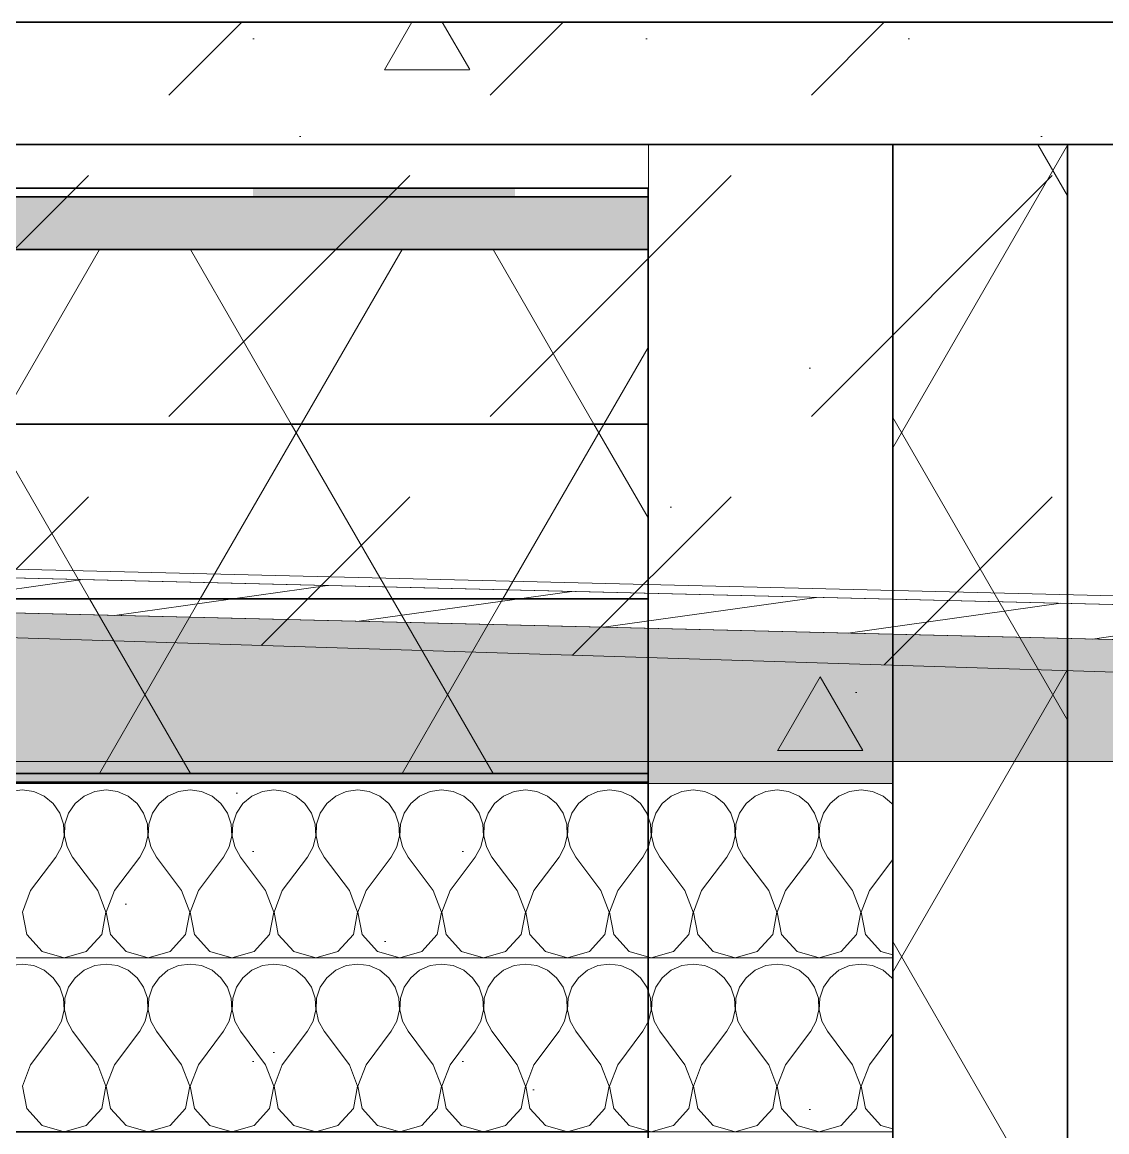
# Model space of a CAD drawing. Header units: millimetres. Extents: x 745166 to 884669, y -5000 to 15056.
# Drawn here: x 855360 to 855981, y 3029 to 3664 of the extents above; entities that cross this region are included whole.
import ezdxf

# ---------------------------------------------------------------- set-up
doc = ezdxf.new("R2010")
doc.units = ezdxf.units.MM
doc.header["$MEASUREMENT"] = 0
doc.linetypes.add('Wipeout_Contour', pattern=[1000, 0, -1000])
for name, color, linetype, lineweight in [('New_0_Pen_No__1', 7, 'Continuous', 13), ('New_0_Pen_No__19', 255, 'Continuous', 0), ('New_2D Drafting - General_Pen_No__1', 7, 'Continuous', 13), ('New_2D Drafting - General_Pen_No__19', 255, 'Continuous', 0), ('New_Shell - Roof_Pen_No__21', 7, 'Continuous', 35), ('New_Structural - Bearing_Pen_No__21', 7, 'Continuous', 35)]:
    doc.layers.add(name, color=color, linetype=linetype, lineweight=lineweight)
doc.layers.add('New_Shell - Roof', color=7, linetype='Continuous')
doc.layers.add('New_Structural - Bearing', color=7, linetype='Continuous')
pattern_1 = [(0, (1087092.2, 129.2), (0, 779.4229), [48.75, -401.25]), (0, (1087317.2, 518.9), (0, 779.4229), [48.75, -401.25]), (60, (1087092.2, 129.2), (-675, 389.7114), [48.75, -401.25]), (60, (1087542.2, 129.2), (-675, 389.7114), [48.75, -401.25]), (120, (1087141, 129.2), (675, 389.7114), [48.75, -401.25]), (120, (1087591, 129.2), (675, 389.7114), [48.75, -401.25]), (0, (1087092.23, 204.18), (0, 150), [0, -150, 0, -225]), (45, (1087167.23, 204.18), (-106.06602, 106.06602), [0, -112.5, 0, -187.5])]
pattern_2 = [(60, (1087092.23, 129.18), (-129.90381, 75), []), (120, (1087092.23, 129.18), (129.90381, 75), [])]

# ---------------------------------------------------------------- blocks, each defined once
blk = doc.blocks.new('*X3', base_point=(1087092.23, 129.18))
at = {"layer": 'New_Shell - Roof', "linetype": 'Continuous', "lineweight": 0, "true_color": 0x000000}
blk.add_hatch(color=18, dxfattribs=at).paths.add_polyline_path([(851718.5, 3564.18), (851718.5, 3534.18), (855718.5, 3534.18), (855718.5, 3564.18)])
blk = doc.blocks.new('*X4', base_point=(1087092.23, 129.18))
at = {"layer": 'New_Shell - Roof', "linetype": 'Continuous', "lineweight": 0, "true_color": 0x000000}
blk.add_hatch(color=18, dxfattribs=at).paths.add_polyline_path([(855642.39, 3569.18), (855492.39, 3569.18), (855492.39, 3564.18), (855642.39, 3564.18)])
blk = doc.blocks.new('*X5', base_point=(1087092.23, 129.18))
at = {"layer": 'New_Shell - Roof', "linetype": 'Continuous', "lineweight": 0, "true_color": 0x000000}
blk.add_hatch(color=18, dxfattribs=at).paths.add_polyline_path([(855642.38, 3234.18), (855492.38, 3234.18), (855492.38, 3229.18), (855642.38, 3229.18)])
blk = doc.blocks.new('*X6', base_point=(1087092.23, 129.18))
at = {"layer": 'New_0_Pen_No__1', "color": 7, "linetype": 'Continuous', "lineweight": 13}
for p, q in [((855360.33, 3125.18), (855353.78, 3124.26)), ((855366.89, 3124.26), (855360.33, 3125.18)), ((855372.95, 3121.59), (855366.89, 3124.26)), ((855401.78, 3124.26), (855395.72, 3121.59)), ((855408.33, 3125.18), (855401.78, 3124.26)), ((855414.89, 3124.26), (855408.33, 3125.18)), ((855420.95, 3121.59), (855414.89, 3124.26)), ((855449.78, 3124.26), (855443.72, 3121.59)), ((855456.33, 3125.18), (855449.78, 3124.26)), ((855462.89, 3124.26), (855456.33, 3125.18)), ((855468.95, 3121.59), (855462.89, 3124.26)), ((855497.78, 3124.26), (855491.72, 3121.59)), ((855504.33, 3125.18), (855497.78, 3124.26)), ((855510.89, 3124.26), (855504.33, 3125.18)), ((855516.95, 3121.59), (855510.89, 3124.26)), ((855545.78, 3124.26), (855539.72, 3121.59)), ((855552.33, 3125.18), (855545.78, 3124.26)), ((855558.89, 3124.26), (855552.33, 3125.18)), ((855564.95, 3121.59), (855558.89, 3124.26)), ((855593.78, 3124.26), (855587.72, 3121.59)), ((855600.33, 3125.18), (855593.78, 3124.26)), ((855606.89, 3124.26), (855600.33, 3125.18)), ((855612.95, 3121.59), (855606.89, 3124.26)), ((855641.78, 3124.26), (855635.72, 3121.59)), ((855648.33, 3125.18), (855641.78, 3124.26)), ((855654.89, 3124.26), (855648.33, 3125.18)), ((855660.95, 3121.59), (855654.89, 3124.26)), ((855689.78, 3124.26), (855683.72, 3121.59)), ((855696.33, 3125.18), (855689.78, 3124.26)), ((855702.89, 3124.26), (855696.33, 3125.18)), ((855708.95, 3121.59), (855702.89, 3124.26)), ((855737.78, 3124.26), (855731.72, 3121.59)), ((855744.33, 3125.18), (855737.78, 3124.26)), ((855750.89, 3124.26), (855744.33, 3125.18)), ((855756.95, 3121.59), (855750.89, 3124.26)), ((855785.78, 3124.26), (855779.72, 3121.59)), ((855792.33, 3125.18), (855785.78, 3124.26)), ((855798.89, 3124.26), (855792.33, 3125.18)), ((855804.95, 3121.59), (855798.89, 3124.26)), ((855833.78, 3124.26), (855827.72, 3121.59)), ((855840.33, 3125.18), (855833.78, 3124.26)), ((855846.89, 3124.26), (855840.33, 3125.18)), ((855852.95, 3121.59), (855846.89, 3124.26)), ((855378.05, 3117.37), (855372.95, 3121.59)), ((855395.72, 3121.59), (855390.62, 3117.37)), ((855426.05, 3117.37), (855420.95, 3121.59)), ((855443.72, 3121.59), (855438.62, 3117.37)), ((855474.05, 3117.37), (855468.95, 3121.59)), ((855491.72, 3121.59), (855486.62, 3117.37)), ((855522.05, 3117.37), (855516.95, 3121.59)), ((855539.72, 3121.59), (855534.62, 3117.37)), ((855570.05, 3117.37), (855564.95, 3121.59)), ((855587.72, 3121.59), (855582.62, 3117.37)), ((855618.05, 3117.37), (855612.95, 3121.59)), ((855635.72, 3121.59), (855630.62, 3117.37)), ((855666.05, 3117.37), (855660.95, 3121.59)), ((855683.72, 3121.59), (855678.62, 3117.37)), ((855714.05, 3117.37), (855708.95, 3121.59)), ((855731.72, 3121.59), (855726.62, 3117.37)), ((855762.05, 3117.37), (855756.95, 3121.59)), ((855779.72, 3121.59), (855774.62, 3117.37)), ((855810.05, 3117.37), (855804.95, 3121.59)), ((855827.72, 3121.59), (855822.62, 3117.37)), ((855858.05, 3117.37), (855852.95, 3121.59)), ((855381.8, 3111.91), (855378.05, 3117.37)), ((855383.92, 3105.64), (855381.8, 3111.91)), ((855386.87, 3111.91), (855384.75, 3105.64)), ((855390.62, 3117.37), (855386.87, 3111.91)), ((855429.8, 3111.91), (855426.05, 3117.37)), ((855431.92, 3105.64), (855429.8, 3111.91)), ((855434.87, 3111.91), (855432.75, 3105.64)), ((855438.62, 3117.37), (855434.87, 3111.91)), ((855477.8, 3111.91), (855474.05, 3117.37)), ((855479.92, 3105.64), (855477.8, 3111.91)), ((855482.87, 3111.91), (855480.75, 3105.64)), ((855486.62, 3117.37), (855482.87, 3111.91)), ((855525.8, 3111.91), (855522.05, 3117.37)), ((855527.92, 3105.64), (855525.8, 3111.91)), ((855530.87, 3111.91), (855528.75, 3105.64)), ((855534.62, 3117.37), (855530.87, 3111.91)), ((855573.8, 3111.91), (855570.05, 3117.37)), ((855575.92, 3105.64), (855573.8, 3111.91)), ((855578.87, 3111.91), (855576.75, 3105.64)), ((855582.62, 3117.37), (855578.87, 3111.91)), ((855621.8, 3111.91), (855618.05, 3117.37)), ((855623.92, 3105.64), (855621.8, 3111.91)), ((855626.87, 3111.91), (855624.75, 3105.64)), ((855630.62, 3117.37), (855626.87, 3111.91)), ((855669.8, 3111.91), (855666.05, 3117.37)), ((855671.92, 3105.64), (855669.8, 3111.91)), ((855674.87, 3111.91), (855672.75, 3105.64)), ((855678.62, 3117.37), (855674.87, 3111.91)), ((855717.8, 3111.91), (855714.05, 3117.37)), ((855719.92, 3105.64), (855717.8, 3111.91)), ((855722.87, 3111.91), (855720.75, 3105.64)), ((855726.62, 3117.37), (855722.87, 3111.91)), ((855765.8, 3111.91), (855762.05, 3117.37)), ((855767.92, 3105.64), (855765.8, 3111.91)), ((855770.87, 3111.91), (855768.75, 3105.64)), ((855774.62, 3117.37), (855770.87, 3111.91)), ((855813.8, 3111.91), (855810.05, 3117.37)), ((855815.92, 3105.64), (855813.8, 3111.91)), ((855818.87, 3111.91), (855816.75, 3105.64)), ((855822.62, 3117.37), (855818.87, 3111.91)), ((855858.5, 3116.71), (855858.05, 3117.37)), ((855384.24, 3099.02), (855383.92, 3105.64)), ((855384.75, 3105.64), (855384.43, 3099.02)), ((855432.24, 3099.02), (855431.92, 3105.64)), ((855432.75, 3105.64), (855432.43, 3099.02)), ((855480.24, 3099.02), (855479.92, 3105.64)), ((855480.75, 3105.64), (855480.43, 3099.02)), ((855528.24, 3099.02), (855527.92, 3105.64)), ((855528.75, 3105.64), (855528.43, 3099.02)), ((855576.24, 3099.02), (855575.92, 3105.64)), ((855576.75, 3105.64), (855576.43, 3099.02)), ((855624.24, 3099.02), (855623.92, 3105.64)), ((855624.75, 3105.64), (855624.43, 3099.02)), ((855672.24, 3099.02), (855671.92, 3105.64)), ((855672.75, 3105.64), (855672.43, 3099.02)), ((855720.24, 3099.02), (855719.92, 3105.64)), ((855720.75, 3105.64), (855720.43, 3099.02)), ((855768.24, 3099.02), (855767.92, 3105.64)), ((855768.75, 3105.64), (855768.43, 3099.02)), ((855816.24, 3099.02), (855815.92, 3105.64)), ((855816.75, 3105.64), (855816.43, 3099.02)), ((855382.74, 3092.57), (855384.24, 3099.02)), ((855384.43, 3099.02), (855385.93, 3092.57)), ((855430.74, 3092.57), (855432.24, 3099.02)), ((855432.43, 3099.02), (855433.93, 3092.57)), ((855478.74, 3092.57), (855480.24, 3099.02)), ((855480.43, 3099.02), (855481.93, 3092.57)), ((855526.74, 3092.57), (855528.24, 3099.02)), ((855528.43, 3099.02), (855529.93, 3092.57)), ((855574.74, 3092.57), (855576.24, 3099.02)), ((855576.43, 3099.02), (855577.93, 3092.57)), ((855622.74, 3092.57), (855624.24, 3099.02)), ((855624.43, 3099.02), (855625.93, 3092.57)), ((855670.74, 3092.57), (855672.24, 3099.02)), ((855672.43, 3099.02), (855673.93, 3092.57)), ((855718.74, 3092.57), (855720.24, 3099.02)), ((855720.43, 3099.02), (855721.93, 3092.57)), ((855766.74, 3092.57), (855768.24, 3099.02)), ((855768.43, 3099.02), (855769.93, 3092.57)), ((855814.74, 3092.57), (855816.24, 3099.02)), ((855816.43, 3099.02), (855817.93, 3092.57)), ((855379.53, 3086.78), (855382.74, 3092.57)), ((855385.93, 3092.57), (855389.13, 3086.78)), ((855427.53, 3086.78), (855430.74, 3092.57)), ((855433.93, 3092.57), (855437.13, 3086.78)), ((855475.53, 3086.78), (855478.74, 3092.57)), ((855481.93, 3092.57), (855485.13, 3086.78)), ((855523.53, 3086.78), (855526.74, 3092.57)), ((855529.93, 3092.57), (855533.13, 3086.78)), ((855571.53, 3086.78), (855574.74, 3092.57)), ((855577.93, 3092.57), (855581.13, 3086.78)), ((855619.53, 3086.78), (855622.74, 3092.57)), ((855625.93, 3092.57), (855629.13, 3086.78)), ((855667.53, 3086.78), (855670.74, 3092.57)), ((855673.93, 3092.57), (855677.13, 3086.78)), ((855715.53, 3086.78), (855718.74, 3092.57)), ((855721.93, 3092.57), (855725.13, 3086.78)), ((855763.53, 3086.78), (855766.74, 3092.57)), ((855769.93, 3092.57), (855773.13, 3086.78)), ((855811.53, 3086.78), (855814.74, 3092.57)), ((855817.93, 3092.57), (855821.13, 3086.78)), ((855365.13, 3067.58), (855379.53, 3086.78)), ((855403.53, 3067.58), (855389.13, 3086.78)), ((855413.13, 3067.58), (855427.53, 3086.78)), ((855451.53, 3067.58), (855437.13, 3086.78)), ((855461.13, 3067.58), (855475.53, 3086.78)), ((855499.53, 3067.58), (855485.13, 3086.78)), ((855509.13, 3067.58), (855523.53, 3086.78)), ((855547.53, 3067.58), (855533.13, 3086.78)), ((855557.13, 3067.58), (855571.53, 3086.78)), ((855595.53, 3067.58), (855581.13, 3086.78)), ((855605.13, 3067.58), (855619.53, 3086.78)), ((855643.53, 3067.58), (855629.13, 3086.78)), ((855653.13, 3067.58), (855667.53, 3086.78)), ((855691.53, 3067.58), (855677.13, 3086.78)), ((855701.13, 3067.58), (855715.53, 3086.78)), ((855739.53, 3067.58), (855725.13, 3086.78)), ((855749.13, 3067.58), (855763.53, 3086.78)), ((855787.53, 3067.58), (855773.13, 3086.78)), ((855797.13, 3067.58), (855811.53, 3086.78)), ((855835.53, 3067.58), (855821.13, 3086.78)), ((855845.13, 3067.58), (855858.5, 3085.4)), ((855365.13, 3067.58), (855360.43, 3055.33)), ((855408.24, 3055.33), (855403.53, 3067.58)), ((855413.13, 3067.58), (855408.43, 3055.33)), ((855456.24, 3055.33), (855451.53, 3067.58)), ((855461.13, 3067.58), (855456.43, 3055.33)), ((855504.24, 3055.33), (855499.53, 3067.58)), ((855509.13, 3067.58), (855504.43, 3055.33)), ((855552.24, 3055.33), (855547.53, 3067.58)), ((855557.13, 3067.58), (855552.43, 3055.33)), ((855600.24, 3055.33), (855595.53, 3067.58)), ((855605.13, 3067.58), (855600.43, 3055.33)), ((855648.24, 3055.33), (855643.53, 3067.58)), ((855653.13, 3067.58), (855648.43, 3055.33)), ((855696.24, 3055.33), (855691.53, 3067.58)), ((855701.13, 3067.58), (855696.43, 3055.33)), ((855744.24, 3055.33), (855739.53, 3067.58)), ((855749.13, 3067.58), (855744.43, 3055.33)), ((855792.24, 3055.33), (855787.53, 3067.58)), ((855797.13, 3067.58), (855792.43, 3055.33)), ((855840.24, 3055.33), (855835.53, 3067.58)), ((855845.13, 3067.58), (855840.43, 3055.33)), ((855360.43, 3055.33), (855362.87, 3042.44)), ((855405.8, 3042.44), (855408.24, 3055.33)), ((855408.43, 3055.33), (855410.87, 3042.44)), ((855453.8, 3042.44), (855456.24, 3055.33)), ((855456.43, 3055.33), (855458.87, 3042.44)), ((855501.8, 3042.44), (855504.24, 3055.33)), ((855504.43, 3055.33), (855506.87, 3042.44)), ((855549.8, 3042.44), (855552.24, 3055.33)), ((855552.43, 3055.33), (855554.87, 3042.44)), ((855597.8, 3042.44), (855600.24, 3055.33)), ((855600.43, 3055.33), (855602.87, 3042.44)), ((855645.8, 3042.44), (855648.24, 3055.33)), ((855648.43, 3055.33), (855650.87, 3042.44)), ((855693.8, 3042.44), (855696.24, 3055.33)), ((855696.43, 3055.33), (855698.87, 3042.44)), ((855741.8, 3042.44), (855744.24, 3055.33)), ((855744.43, 3055.33), (855746.87, 3042.44)), ((855789.8, 3042.44), (855792.24, 3055.33)), ((855792.43, 3055.33), (855794.87, 3042.44)), ((855837.8, 3042.44), (855840.24, 3055.33)), ((855840.43, 3055.33), (855842.87, 3042.44)), ((855362.87, 3042.44), (855371.72, 3032.76)), ((855396.95, 3032.76), (855405.8, 3042.44)), ((855410.87, 3042.44), (855419.72, 3032.76)), ((855444.95, 3032.76), (855453.8, 3042.44)), ((855458.87, 3042.44), (855467.72, 3032.76)), ((855492.95, 3032.76), (855501.8, 3042.44)), ((855506.87, 3042.44), (855515.72, 3032.76)), ((855540.95, 3032.76), (855549.8, 3042.44)), ((855554.87, 3042.44), (855563.72, 3032.76)), ((855588.95, 3032.76), (855597.8, 3042.44)), ((855602.87, 3042.44), (855611.72, 3032.76)), ((855636.95, 3032.76), (855645.8, 3042.44)), ((855650.87, 3042.44), (855659.72, 3032.76)), ((855684.95, 3032.76), (855693.8, 3042.44)), ((855698.87, 3042.44), (855707.72, 3032.76)), ((855732.95, 3032.76), (855741.8, 3042.44)), ((855746.87, 3042.44), (855755.72, 3032.76)), ((855780.95, 3032.76), (855789.8, 3042.44)), ((855794.87, 3042.44), (855803.72, 3032.76)), ((855828.95, 3032.76), (855837.8, 3042.44)), ((855842.87, 3042.44), (855851.72, 3032.76)), ((855371.72, 3032.76), (855384.33, 3029.18)), ((855384.33, 3029.18), (855396.95, 3032.76)), ((855419.72, 3032.76), (855432.33, 3029.18)), ((855432.33, 3029.18), (855444.95, 3032.76)), ((855467.72, 3032.76), (855480.33, 3029.18)), ((855480.33, 3029.18), (855492.95, 3032.76)), ((855515.72, 3032.76), (855528.33, 3029.18)), ((855528.33, 3029.18), (855540.95, 3032.76)), ((855563.72, 3032.76), (855576.33, 3029.18)), ((855576.33, 3029.18), (855588.95, 3032.76)), ((855611.72, 3032.76), (855624.33, 3029.18)), ((855624.33, 3029.18), (855636.95, 3032.76)), ((855659.72, 3032.76), (855672.33, 3029.18)), ((855672.33, 3029.18), (855684.95, 3032.76)), ((855707.72, 3032.76), (855720.33, 3029.18)), ((855720.33, 3029.18), (855732.95, 3032.76)), ((855755.72, 3032.76), (855768.33, 3029.18)), ((855768.33, 3029.18), (855780.95, 3032.76)), ((855803.72, 3032.76), (855816.33, 3029.18)), ((855816.33, 3029.18), (855828.95, 3032.76)), ((855851.72, 3032.76), (855858.5, 3030.83))]:
    blk.add_line(p, q, dxfattribs=at)
blk = doc.blocks.new('*X8', base_point=(1087092.23, 129.18))
at = {"layer": 'New_0_Pen_No__1', "color": 7, "linetype": 'Continuous', "lineweight": 13}
for p, q in [((855360.33, 3224.8), (855353.78, 3223.88)), ((855366.89, 3223.88), (855360.33, 3224.8)), ((855372.95, 3221.21), (855366.89, 3223.88)), ((855378.05, 3216.99), (855372.95, 3221.21)), ((855395.72, 3221.21), (855390.62, 3216.99)), ((855401.78, 3223.88), (855395.72, 3221.21)), ((855408.33, 3224.8), (855401.78, 3223.88)), ((855414.89, 3223.88), (855408.33, 3224.8)), ((855420.95, 3221.21), (855414.89, 3223.88)), ((855426.05, 3216.99), (855420.95, 3221.21)), ((855443.72, 3221.21), (855438.62, 3216.99)), ((855449.78, 3223.88), (855443.72, 3221.21)), ((855456.33, 3224.8), (855449.78, 3223.88)), ((855462.89, 3223.88), (855456.33, 3224.8)), ((855468.95, 3221.21), (855462.89, 3223.88)), ((855474.05, 3216.99), (855468.95, 3221.21)), ((855491.72, 3221.21), (855486.62, 3216.99)), ((855497.78, 3223.88), (855491.72, 3221.21)), ((855504.33, 3224.8), (855497.78, 3223.88)), ((855510.89, 3223.88), (855504.33, 3224.8)), ((855516.95, 3221.21), (855510.89, 3223.88)), ((855522.05, 3216.99), (855516.95, 3221.21)), ((855539.72, 3221.21), (855534.62, 3216.99)), ((855545.78, 3223.88), (855539.72, 3221.21)), ((855552.33, 3224.8), (855545.78, 3223.88)), ((855558.89, 3223.88), (855552.33, 3224.8)), ((855564.95, 3221.21), (855558.89, 3223.88)), ((855570.05, 3216.99), (855564.95, 3221.21)), ((855587.72, 3221.21), (855582.62, 3216.99)), ((855593.78, 3223.88), (855587.72, 3221.21)), ((855600.33, 3224.8), (855593.78, 3223.88)), ((855606.89, 3223.88), (855600.33, 3224.8)), ((855612.95, 3221.21), (855606.89, 3223.88)), ((855618.05, 3216.99), (855612.95, 3221.21)), ((855635.72, 3221.21), (855630.62, 3216.99)), ((855641.78, 3223.88), (855635.72, 3221.21)), ((855648.33, 3224.8), (855641.78, 3223.88)), ((855654.89, 3223.88), (855648.33, 3224.8)), ((855660.95, 3221.21), (855654.89, 3223.88)), ((855666.05, 3216.99), (855660.95, 3221.21)), ((855683.72, 3221.21), (855678.62, 3216.99)), ((855689.78, 3223.88), (855683.72, 3221.21)), ((855696.33, 3224.8), (855689.78, 3223.88)), ((855702.89, 3223.88), (855696.33, 3224.8)), ((855708.95, 3221.21), (855702.89, 3223.88)), ((855714.05, 3216.99), (855708.95, 3221.21)), ((855731.72, 3221.21), (855726.62, 3216.99)), ((855737.78, 3223.88), (855731.72, 3221.21)), ((855744.33, 3224.8), (855737.78, 3223.88)), ((855750.89, 3223.88), (855744.33, 3224.8)), ((855756.95, 3221.21), (855750.89, 3223.88)), ((855762.05, 3216.99), (855756.95, 3221.21)), ((855779.72, 3221.21), (855774.62, 3216.99)), ((855785.78, 3223.88), (855779.72, 3221.21)), ((855792.33, 3224.8), (855785.78, 3223.88)), ((855798.89, 3223.88), (855792.33, 3224.8)), ((855804.95, 3221.21), (855798.89, 3223.88)), ((855810.05, 3216.99), (855804.95, 3221.21)), ((855827.72, 3221.21), (855822.62, 3216.99)), ((855833.78, 3223.88), (855827.72, 3221.21)), ((855840.33, 3224.8), (855833.78, 3223.88)), ((855846.89, 3223.88), (855840.33, 3224.8)), ((855852.95, 3221.21), (855846.89, 3223.88)), ((855858.05, 3216.99), (855852.95, 3221.21)), ((855381.8, 3211.53), (855378.05, 3216.99)), ((855390.62, 3216.99), (855386.87, 3211.53)), ((855429.8, 3211.53), (855426.05, 3216.99)), ((855438.62, 3216.99), (855434.87, 3211.53)), ((855477.8, 3211.53), (855474.05, 3216.99)), ((855486.62, 3216.99), (855482.87, 3211.53)), ((855525.8, 3211.53), (855522.05, 3216.99)), ((855534.62, 3216.99), (855530.87, 3211.53)), ((855573.8, 3211.53), (855570.05, 3216.99)), ((855582.62, 3216.99), (855578.87, 3211.53)), ((855621.8, 3211.53), (855618.05, 3216.99)), ((855630.62, 3216.99), (855626.87, 3211.53)), ((855669.8, 3211.53), (855666.05, 3216.99)), ((855678.62, 3216.99), (855674.87, 3211.53)), ((855717.8, 3211.53), (855714.05, 3216.99)), ((855726.62, 3216.99), (855722.87, 3211.53)), ((855765.8, 3211.53), (855762.05, 3216.99)), ((855774.62, 3216.99), (855770.87, 3211.53)), ((855813.8, 3211.53), (855810.05, 3216.99)), ((855822.62, 3216.99), (855818.87, 3211.53)), ((855858.5, 3216.33), (855858.05, 3216.99)), ((855383.92, 3205.25), (855381.8, 3211.53)), ((855386.87, 3211.53), (855384.75, 3205.25)), ((855431.92, 3205.25), (855429.8, 3211.53)), ((855434.87, 3211.53), (855432.75, 3205.25)), ((855479.92, 3205.25), (855477.8, 3211.53)), ((855482.87, 3211.53), (855480.75, 3205.25)), ((855527.92, 3205.25), (855525.8, 3211.53)), ((855530.87, 3211.53), (855528.75, 3205.25)), ((855575.92, 3205.25), (855573.8, 3211.53)), ((855578.87, 3211.53), (855576.75, 3205.25)), ((855623.92, 3205.25), (855621.8, 3211.53)), ((855626.87, 3211.53), (855624.75, 3205.25)), ((855671.92, 3205.25), (855669.8, 3211.53)), ((855674.87, 3211.53), (855672.75, 3205.25)), ((855719.92, 3205.25), (855717.8, 3211.53)), ((855722.87, 3211.53), (855720.75, 3205.25)), ((855767.92, 3205.25), (855765.8, 3211.53)), ((855770.87, 3211.53), (855768.75, 3205.25)), ((855815.92, 3205.25), (855813.8, 3211.53)), ((855818.87, 3211.53), (855816.75, 3205.25)), ((855384.24, 3198.64), (855383.92, 3205.25)), ((855384.75, 3205.25), (855384.43, 3198.64)), ((855432.24, 3198.64), (855431.92, 3205.25)), ((855432.75, 3205.25), (855432.43, 3198.64)), ((855480.24, 3198.64), (855479.92, 3205.25)), ((855480.75, 3205.25), (855480.43, 3198.64)), ((855528.24, 3198.64), (855527.92, 3205.25)), ((855528.75, 3205.25), (855528.43, 3198.64)), ((855576.24, 3198.64), (855575.92, 3205.25)), ((855576.75, 3205.25), (855576.43, 3198.64)), ((855624.24, 3198.64), (855623.92, 3205.25)), ((855624.75, 3205.25), (855624.43, 3198.64)), ((855672.24, 3198.64), (855671.92, 3205.25)), ((855672.75, 3205.25), (855672.43, 3198.64)), ((855720.24, 3198.64), (855719.92, 3205.25)), ((855720.75, 3205.25), (855720.43, 3198.64)), ((855768.24, 3198.64), (855767.92, 3205.25)), ((855768.75, 3205.25), (855768.43, 3198.64)), ((855816.24, 3198.64), (855815.92, 3205.25)), ((855816.75, 3205.25), (855816.43, 3198.64)), ((855382.74, 3192.19), (855384.24, 3198.64)), ((855384.43, 3198.64), (855385.93, 3192.19)), ((855430.74, 3192.19), (855432.24, 3198.64)), ((855432.43, 3198.64), (855433.93, 3192.19)), ((855478.74, 3192.19), (855480.24, 3198.64)), ((855480.43, 3198.64), (855481.93, 3192.19)), ((855526.74, 3192.19), (855528.24, 3198.64)), ((855528.43, 3198.64), (855529.93, 3192.19)), ((855574.74, 3192.19), (855576.24, 3198.64)), ((855576.43, 3198.64), (855577.93, 3192.19)), ((855622.74, 3192.19), (855624.24, 3198.64)), ((855624.43, 3198.64), (855625.93, 3192.19)), ((855670.74, 3192.19), (855672.24, 3198.64)), ((855672.43, 3198.64), (855673.93, 3192.19)), ((855718.74, 3192.19), (855720.24, 3198.64)), ((855720.43, 3198.64), (855721.93, 3192.19)), ((855766.74, 3192.19), (855768.24, 3198.64)), ((855768.43, 3198.64), (855769.93, 3192.19)), ((855814.74, 3192.19), (855816.24, 3198.64)), ((855816.43, 3198.64), (855817.93, 3192.19)), ((855379.53, 3186.4), (855382.74, 3192.19)), ((855385.93, 3192.19), (855389.13, 3186.4)), ((855427.53, 3186.4), (855430.74, 3192.19)), ((855433.93, 3192.19), (855437.13, 3186.4)), ((855475.53, 3186.4), (855478.74, 3192.19)), ((855481.93, 3192.19), (855485.13, 3186.4)), ((855523.53, 3186.4), (855526.74, 3192.19)), ((855529.93, 3192.19), (855533.13, 3186.4)), ((855571.53, 3186.4), (855574.74, 3192.19)), ((855577.93, 3192.19), (855581.13, 3186.4)), ((855619.53, 3186.4), (855622.74, 3192.19)), ((855625.93, 3192.19), (855629.13, 3186.4)), ((855667.53, 3186.4), (855670.74, 3192.19)), ((855673.93, 3192.19), (855677.13, 3186.4)), ((855715.53, 3186.4), (855718.74, 3192.19)), ((855721.93, 3192.19), (855725.13, 3186.4)), ((855763.53, 3186.4), (855766.74, 3192.19)), ((855769.93, 3192.19), (855773.13, 3186.4)), ((855811.53, 3186.4), (855814.74, 3192.19)), ((855817.93, 3192.19), (855821.13, 3186.4)), ((855365.13, 3167.2), (855379.53, 3186.4)), ((855403.53, 3167.2), (855389.13, 3186.4)), ((855413.13, 3167.2), (855427.53, 3186.4)), ((855451.53, 3167.2), (855437.13, 3186.4)), ((855461.13, 3167.2), (855475.53, 3186.4)), ((855499.53, 3167.2), (855485.13, 3186.4)), ((855509.13, 3167.2), (855523.53, 3186.4)), ((855547.53, 3167.2), (855533.13, 3186.4)), ((855557.13, 3167.2), (855571.53, 3186.4)), ((855595.53, 3167.2), (855581.13, 3186.4)), ((855605.13, 3167.2), (855619.53, 3186.4)), ((855643.53, 3167.2), (855629.13, 3186.4)), ((855653.13, 3167.2), (855667.53, 3186.4)), ((855691.53, 3167.2), (855677.13, 3186.4)), ((855701.13, 3167.2), (855715.53, 3186.4)), ((855739.53, 3167.2), (855725.13, 3186.4)), ((855749.13, 3167.2), (855763.53, 3186.4)), ((855787.53, 3167.2), (855773.13, 3186.4)), ((855797.13, 3167.2), (855811.53, 3186.4)), ((855835.53, 3167.2), (855821.13, 3186.4)), ((855845.13, 3167.2), (855858.5, 3185.02)), ((855365.13, 3167.2), (855360.43, 3154.95)), ((855408.24, 3154.95), (855403.53, 3167.2)), ((855413.13, 3167.2), (855408.43, 3154.95)), ((855456.24, 3154.95), (855451.53, 3167.2)), ((855461.13, 3167.2), (855456.43, 3154.95)), ((855504.24, 3154.95), (855499.53, 3167.2)), ((855509.13, 3167.2), (855504.43, 3154.95)), ((855552.24, 3154.95), (855547.53, 3167.2)), ((855557.13, 3167.2), (855552.43, 3154.95)), ((855600.24, 3154.95), (855595.53, 3167.2)), ((855605.13, 3167.2), (855600.43, 3154.95)), ((855648.24, 3154.95), (855643.53, 3167.2)), ((855653.13, 3167.2), (855648.43, 3154.95)), ((855696.24, 3154.95), (855691.53, 3167.2)), ((855701.13, 3167.2), (855696.43, 3154.95)), ((855744.24, 3154.95), (855739.53, 3167.2)), ((855749.13, 3167.2), (855744.43, 3154.95)), ((855792.24, 3154.95), (855787.53, 3167.2)), ((855797.13, 3167.2), (855792.43, 3154.95)), ((855840.24, 3154.95), (855835.53, 3167.2)), ((855845.13, 3167.2), (855840.43, 3154.95)), ((855360.43, 3154.95), (855362.87, 3142.06)), ((855405.8, 3142.06), (855408.24, 3154.95)), ((855408.43, 3154.95), (855410.87, 3142.06)), ((855453.8, 3142.06), (855456.24, 3154.95)), ((855456.43, 3154.95), (855458.87, 3142.06)), ((855501.8, 3142.06), (855504.24, 3154.95)), ((855504.43, 3154.95), (855506.87, 3142.06)), ((855549.8, 3142.06), (855552.24, 3154.95)), ((855552.43, 3154.95), (855554.87, 3142.06)), ((855597.8, 3142.06), (855600.24, 3154.95)), ((855600.43, 3154.95), (855602.87, 3142.06)), ((855645.8, 3142.06), (855648.24, 3154.95)), ((855648.43, 3154.95), (855650.87, 3142.06)), ((855693.8, 3142.06), (855696.24, 3154.95)), ((855696.43, 3154.95), (855698.87, 3142.06)), ((855741.8, 3142.06), (855744.24, 3154.95)), ((855744.43, 3154.95), (855746.87, 3142.06)), ((855789.8, 3142.06), (855792.24, 3154.95)), ((855792.43, 3154.95), (855794.87, 3142.06)), ((855837.8, 3142.06), (855840.24, 3154.95)), ((855840.43, 3154.95), (855842.87, 3142.06)), ((855362.87, 3142.06), (855371.72, 3132.38)), ((855396.95, 3132.38), (855405.8, 3142.06)), ((855410.87, 3142.06), (855419.72, 3132.38)), ((855444.95, 3132.38), (855453.8, 3142.06)), ((855458.87, 3142.06), (855467.72, 3132.38)), ((855492.95, 3132.38), (855501.8, 3142.06)), ((855506.87, 3142.06), (855515.72, 3132.38)), ((855540.95, 3132.38), (855549.8, 3142.06)), ((855554.87, 3142.06), (855563.72, 3132.38)), ((855588.95, 3132.38), (855597.8, 3142.06)), ((855602.87, 3142.06), (855611.72, 3132.38)), ((855636.95, 3132.38), (855645.8, 3142.06)), ((855650.87, 3142.06), (855659.72, 3132.38)), ((855684.95, 3132.38), (855693.8, 3142.06)), ((855698.87, 3142.06), (855707.72, 3132.38)), ((855732.95, 3132.38), (855741.8, 3142.06)), ((855746.87, 3142.06), (855755.72, 3132.38)), ((855780.95, 3132.38), (855789.8, 3142.06)), ((855794.87, 3142.06), (855803.72, 3132.38)), ((855828.95, 3132.38), (855837.8, 3142.06)), ((855842.87, 3142.06), (855851.72, 3132.38)), ((855371.72, 3132.38), (855384.33, 3128.8)), ((855384.33, 3128.8), (855396.95, 3132.38)), ((855419.72, 3132.38), (855432.33, 3128.8)), ((855432.33, 3128.8), (855444.95, 3132.38)), ((855467.72, 3132.38), (855480.33, 3128.8)), ((855480.33, 3128.8), (855492.95, 3132.38)), ((855515.72, 3132.38), (855528.33, 3128.8)), ((855528.33, 3128.8), (855540.95, 3132.38)), ((855563.72, 3132.38), (855576.33, 3128.8)), ((855576.33, 3128.8), (855588.95, 3132.38)), ((855611.72, 3132.38), (855624.33, 3128.8)), ((855624.33, 3128.8), (855636.95, 3132.38)), ((855659.72, 3132.38), (855672.33, 3128.8)), ((855672.33, 3128.8), (855684.95, 3132.38)), ((855707.72, 3132.38), (855720.33, 3128.8)), ((855720.33, 3128.8), (855732.95, 3132.38)), ((855755.72, 3132.38), (855768.33, 3128.8)), ((855768.33, 3128.8), (855780.95, 3132.38)), ((855803.72, 3132.38), (855816.33, 3128.8)), ((855816.33, 3128.8), (855828.95, 3132.38)), ((855851.72, 3132.38), (855858.5, 3130.45))]:
    blk.add_line(p, q, dxfattribs=at)
blk = doc.blocks.new('*X9', base_point=(1087092.23, 129.18))
at = {"layer": 'New_0_Pen_No__1', "linetype": 'Continuous', "lineweight": 0, "true_color": 0x000000}
blk.add_hatch(color=18, dxfattribs=at).paths.add_polyline_path([(855858.5, 3241.03), (851578.5, 3241.03), (851578.5, 3228.41), (855858.5, 3228.41)])

msp = doc.modelspace()

# ---------------------------------------------------------------- hatches: boundary and pattern name
at = {"layer": 'New_0_Pen_No__1', "linetype": 'Continuous', "lineweight": 13}
h = msp.add_hatch(dxfattribs=at)
h.set_pattern_fill('Lightweight_Concrete_0005', style=0, pattern_type=2)
h.set_pattern_definition(pattern_1)
h.paths.add_polyline_path([(856945.75, 3307.62), (850727.54, 3458.23), (850727.66, 3463.23), (856945.78, 3312.62)])
h = msp.add_hatch(dxfattribs=at)
h.set_pattern_fill('Wood_0005', style=0, pattern_type=2)
h.set_pattern_definition([(7.974, (854293.925, 3351.843), (-3.67714, 22.47348), [])])
h.paths.add_polyline_path([(850626.5, 3440.68), (856835.73, 3290.27), (856835.59, 3310.28), (850626.36, 3460.69)])
at = {"layer": 'New_0_Pen_No__19', "linetype": 'Continuous', "lineweight": 0}
msp.add_hatch(color=255, dxfattribs=at).paths.add_polyline_path([(850626.5, 3241.03), (856811.35, 3241.03), (856811.35, 3290.86), (850626.5, 3440.68)])
at = {"layer": 'New_Shell - Roof', "linetype": 'Continuous', "lineweight": 0, "true_color": 0x000000}
h = msp.add_hatch(dxfattribs=at)
h.set_pattern_fill('Batt_Insulation_0005', color=18, style=0, pattern_type=2)
h.set_pattern_definition(pattern_2)
h.paths.add_polyline_path([(851718.5, 3534.18), (851718.5, 3434.18), (855718.5, 3434.18), (855718.5, 3534.18)])
h = msp.add_hatch(dxfattribs=at)
h.set_pattern_fill('Batt_Insulation_0005', color=18, style=0, pattern_type=2)
h.set_pattern_definition(pattern_2)
h.paths.add_polyline_path([(851718.5, 3434.18), (851718.5, 3334.18), (855718.5, 3334.18), (855718.5, 3434.18)])
h = msp.add_hatch(dxfattribs=at)
h.set_pattern_fill('Batt_Insulation_0005', color=18, style=0, pattern_type=2)
h.set_pattern_definition(pattern_2)
h.paths.add_polyline_path([(851718.5, 3334.18), (851718.5, 3234.18), (855718.5, 3234.18), (855718.5, 3334.18)])
h = msp.add_hatch(dxfattribs=at)
h.set_pattern_fill('Structural_Concrete_0005', color=18, style=0, pattern_type=2)
h.set_pattern_definition([(0, (1087092.2, 129.2), (0, 623.5383), [60, -300]), (0, (1087272.2, 440.95), (0, 623.5383), [60, -300]), (60, (1087092.2, 129.2), (-540, 311.7692), [60, -300]), (60, (1087452.2, 129.2), (-540, 311.7692), [60, -300]), (120, (1087152.2, 129.2), (540, 311.7692), [60, -300]), (120, (1087512.2, 129.2), (540, 311.7692), [60, -300]), (0, (1087092.23, 189.18), (0, 120.000005), [0, -120.000005, 0, -180.00001]), (45, (1087152.23, 189.18), (-84.85282, 84.85282), [0, -90.000004, 0, -150.000006])])
h.paths.add_polyline_path([(851718.5, 3229.18), (851718.5, 3029.18), (855718.5, 3029.18), (855718.5, 3229.18)])
at = {"layer": 'New_Structural - Bearing', "linetype": 'Continuous', "lineweight": 0, "true_color": 0x000000}
h = msp.add_hatch(dxfattribs=at)
h.set_pattern_fill('Lightweight_Concrete_0005', color=18, style=0, pattern_type=2)
h.set_pattern_definition(pattern_1)
h.paths.add_polyline_path([(855858.5, 3594.18), (855718.5, 3594.18), (855718.5, 129.18), (855858.5, 129.18)])
h = msp.add_hatch(dxfattribs=at)
h.set_pattern_fill('Batt_Insulation_0005', color=18, style=0, pattern_type=2)
h.set_pattern_definition(pattern_2)
h.paths.add_polyline_path([(855958.5, 3594.18), (855858.5, 3594.18), (855858.5, 129.18), (855958.5, 129.18)])

# ---------------------------------------------------------------- linework, layer by layer
at = {"layer": 'New_0_Pen_No__1', "color": 7, "linetype": 'Continuous', "lineweight": 13, "flags": 128}
for points in [[(856945.75, 3307.62), (850727.54, 3458.23), (850727.66, 3463.23), (856945.78, 3312.62)], [(850626.5, 3440.68), (856835.73, 3290.27), (856835.59, 3310.28), (850626.36, 3460.69)], [(850626.5, 3241.03), (856811.35, 3241.03), (856811.35, 3290.86), (850626.5, 3440.68)], [(855858.5, 3241.03), (855858.5, 3228.41), (851578.5, 3228.41), (851578.5, 3241.03)], [(855858.5, 3228.41), (855858.5, 3128.8), (851578.5, 3128.8), (851578.5, 3228.41)], [(855858.5, 3128.8), (855858.5, 3029.18), (851578.5, 3029.18), (851578.5, 3128.8)]]:
    msp.add_lwpolyline(points, close=True, dxfattribs=at)
at = {"layer": 'New_Shell - Roof_Pen_No__21', "color": 7, "linetype": 'Continuous', "lineweight": 35}
for p, q in [((856846.5, 3664.18), (850390.5, 3664.18)), ((855718.5, 3564.18), (851718.5, 3564.18)), ((855718.5, 3534.18), (851718.5, 3534.18)), ((855718.5, 3434.18), (851718.5, 3434.18)), ((855718.5, 3334.18), (851718.5, 3334.18)), ((855718.5, 3234.18), (851718.5, 3234.18)), ((855718.5, 3229.18), (851718.5, 3229.18)), ((855718.5, 3029.18), (851718.5, 3029.18))]:
    msp.add_line(p, q, dxfattribs=at)
at = {"layer": 'New_Structural - Bearing_Pen_No__21', "color": 7, "linetype": 'Continuous', "lineweight": 35}
for p, q in [((855718.5, 3594.18), (855718.5, 3569.18)), ((855858.5, 3594.18), (855858.5, 129.18)), ((855958.5, 3594.18), (855958.5, 129.18)), ((855718.5, 3029.18), (855718.5, 129.18))]:
    msp.add_line(p, q, dxfattribs=at)
at = {"layer": 'New_Structural - Bearing_Pen_No__21', "color": 7, "linetype": 'Continuous', "lineweight": 35, "flags": 128}
msp.add_lwpolyline([(855718.5, 3569.18), (855718.5, 3564.18), (855718.5, 3534.18), (855718.5, 3434.18), (855718.5, 3334.18), (855718.5, 3234.18), (855718.5, 3229.18), (855718.5, 3029.18)], dxfattribs=at)

# ---------------------------------------------------------------- block references
at = {"layer": 'New_0_Pen_No__1', "color": 7, "linetype": 'Continuous', "lineweight": 13}
for name in ['*X9', '*X8', '*X6']:
    msp.add_blockref(name, (1087092.23, 129.18), dxfattribs=at)
at = {"layer": 'New_Shell - Roof', "lineweight": 0}
for name in ['*X3', '*X5']:
    msp.add_blockref(name, (1087092.23, 129.18), dxfattribs=at)

# ---------------------------------------------------------------- next in the draw order: wipeouts: each hides what was drawn before it
at = {"color": 254, "linetype": 'Wipeout_Contour', "lineweight": 0, "ltscale": 3414904.070179949}
msp.add_wipeout([(851718.5, 3594.18), (851718.5, 3569.18), (855718.5, 3569.18), (855718.5, 3594.18)], dxfattribs=at).dxf.layer = 'New_Structural - Bearing'

# ---------------------------------------------------------------- next in the draw order: hatches: boundary and pattern name
at = {"layer": 'New_2D Drafting - General_Pen_No__19', "linetype": 'Continuous', "lineweight": 0}
h = msp.add_hatch(dxfattribs=at)
h.set_pattern_fill('Dashed_0005', color=255, style=0, pattern_type=2)
h.set_pattern_definition([(45, (1087092.23, 129.18), (-183.84776, 183.84776), [195, -65]), (45, (1087092.23, 313.03), (-183.84776, 183.84776), [195, -65])])
h.paths.add_polyline_path([(850682.96, 3458.06), (856846.5, 3265.3), (856846.5, 3664.18), (850682.96, 3664.18)])
at = {"layer": 'New_Shell - Roof', "linetype": 'Continuous', "lineweight": 0, "true_color": 0x000000}
h = msp.add_hatch(dxfattribs=at)
h.set_pattern_fill('Lightweight_Concrete_0005', color=18, style=0, pattern_type=2)
h.set_pattern_definition(pattern_1)
h.paths.add_polyline_path([(850390.5, 3594.18), (856846.5, 3594.18), (856846.5, 3664.18), (850390.5, 3664.18)])

# ---------------------------------------------------------------- next in the draw order: linework, layer by layer
at = {"layer": 'New_2D Drafting - General_Pen_No__1', "color": 7, "linetype": 'Continuous', "lineweight": 13, "flags": 128}
msp.add_lwpolyline([(850682.96, 3458.06), (856846.5, 3265.3), (856846.5, 3664.18), (850682.96, 3664.18)], close=True, dxfattribs=at)
at = {"layer": 'New_Shell - Roof_Pen_No__21', "color": 7, "linetype": 'Continuous', "lineweight": 35}
for p, q in [((855718.5, 3594.18), (851718.5, 3594.18)), ((855718.5, 3569.18), (851718.5, 3569.18))]:
    msp.add_line(p, q, dxfattribs=at)
at = {"layer": 'New_Shell - Roof_Pen_No__21', "color": 7, "linetype": 'Continuous', "lineweight": 35, "flags": 128}
msp.add_lwpolyline([(856846.5, 3594.18), (856046.5, 3594.18), (856025.5, 3594.18), (856003.5, 3594.18), (855958.5, 3594.18), (855858.5, 3594.18), (855718.5, 3594.18)], dxfattribs=at)

# ---------------------------------------------------------------- next in the draw order: block references
at = {"layer": 'New_Shell - Roof', "lineweight": 0}
msp.add_blockref('*X4', (1087092.23, 129.18), dxfattribs=at)

doc.saveas('drawing.dxf')
